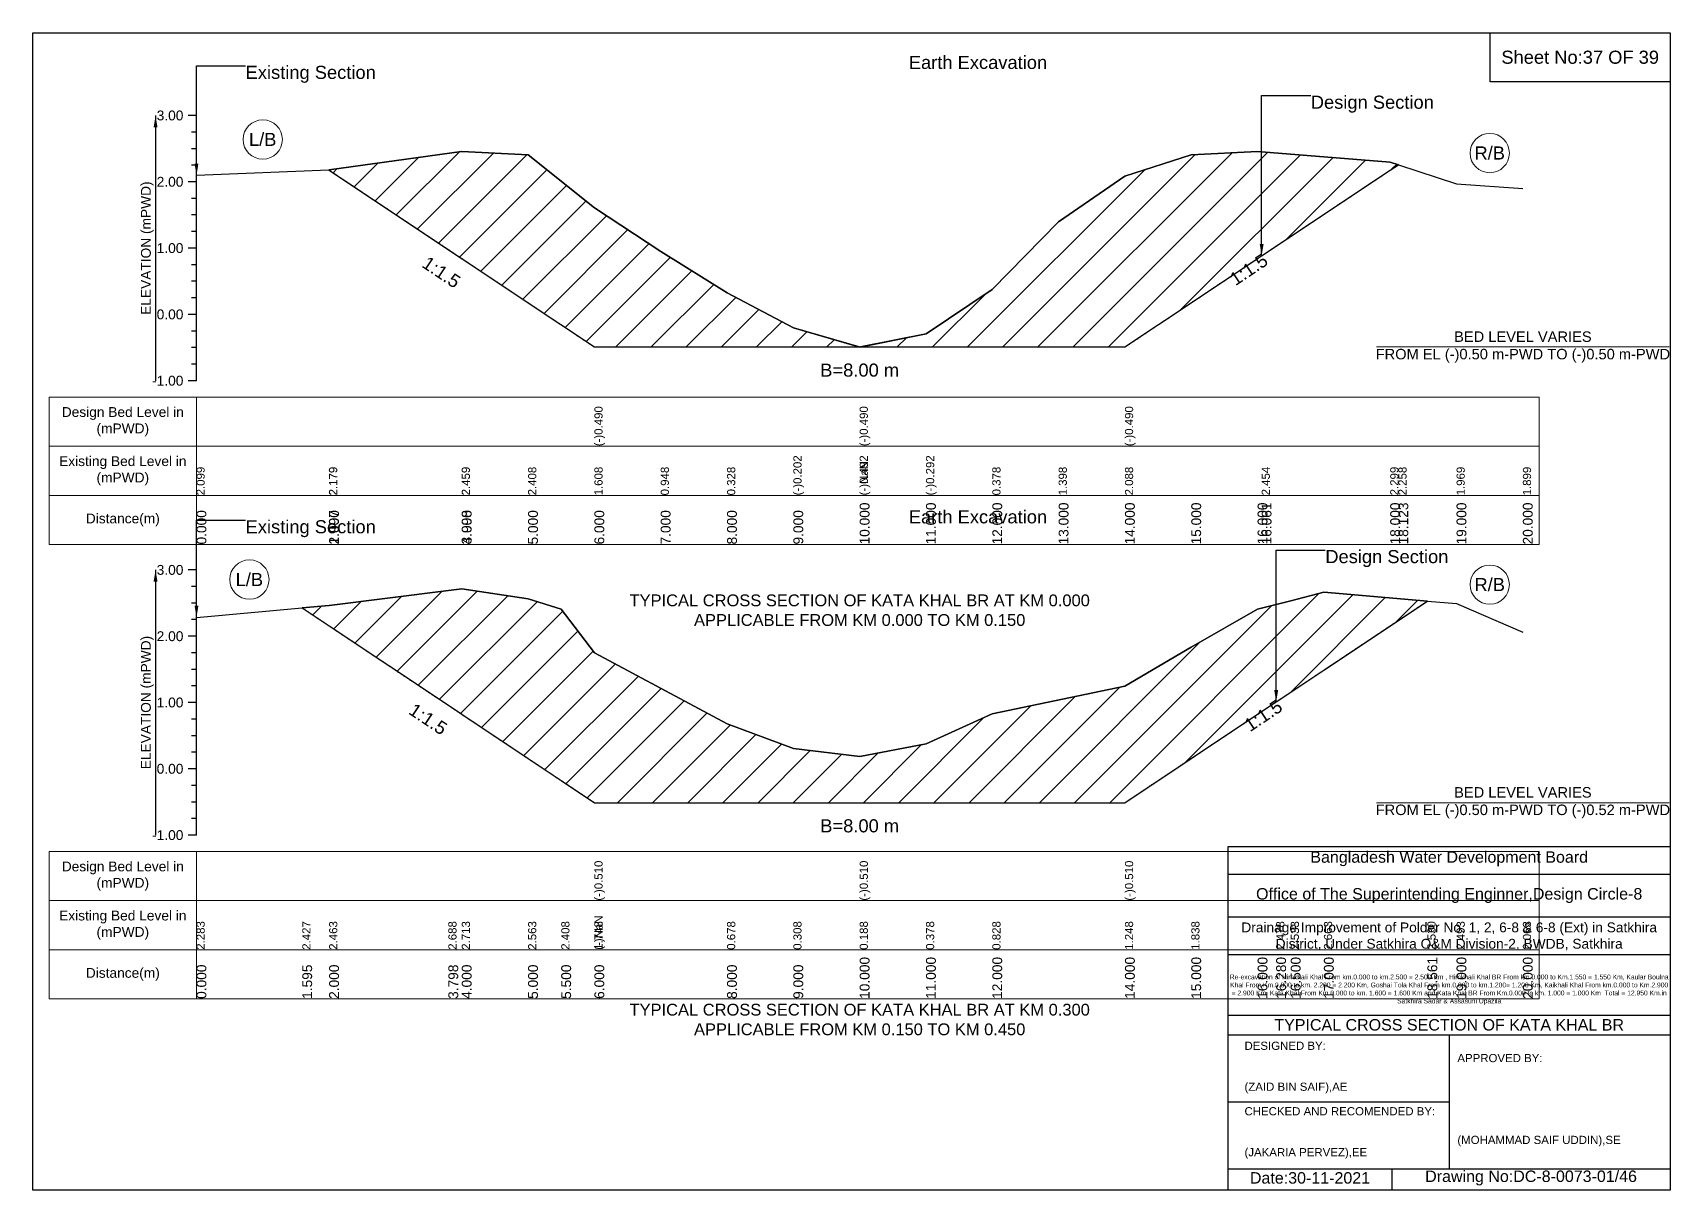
# Model space of a CAD drawing. Header units: inches. Extents: x 93000 to 486000, y -4242 to 0.
# Drawn here: x 460000 to 466000, y -4242 to 0 of the extents above; entities that cross this region are included whole.
import ezdxf

# ---------------------------------------------------------------- set-up
doc = ezdxf.new("R2010")
doc.units = ezdxf.units.IN
doc.header["$LTSCALE"] = 7
doc.header["$MEASUREMENT"] = 0
doc.linetypes.add('DASHED', pattern=[0.75, 0.5, -0.25])
for name, color, linetype, lineweight in [('Cross section Data Border', 7, 'Continuous', 9), ('Cross Section Labels', 7, 'Continuous', 9), ('Design_Bed_Level for Xsection', 7, 'DASHED', 25), ('Existing_Bed_Level for Xsection', 7, 'Continuous', 25), ('Long Section Labels', 7, 'Continuous', 9)]:
    doc.layers.add(name, color=color, linetype=linetype, lineweight=lineweight)
doc.styles.get("Standard").update_dxf_attribs({"font": 'arial.ttf'})
doc.dimstyles.get("Standard").update_dxf_attribs({"dimtxt": 0.18, "dimasz": 0.18, "dimexe": 0.18, "dimexo": 0.0625, "dimgap": 0.09, "dimtad": 0, "dimtih": 1, "dimtoh": 1, "dimdec": 4, "dimzin": 0, "dimdsep": 46, "dimtxsty": 'Standard', "dimcen": 0.09, "dimadec": 0, "dimazin": 0, "dimtfac": 1, "dimtdec": 4, "dimtofl": 0, "dimtmove": 0, "dimatfit": 3, "dimfxl": 1, "dimtolj": 1, "dimtzin": 0, "dimarcsym": 0})

msp = doc.modelspace()

# ---------------------------------------------------------------- hatches: boundary and pattern name
at = {"layer": 'Existing_Bed_Level for Xsection'}
h = msp.add_hatch(dxfattribs=at)
h.set_pattern_fill('ANSI31', color=256, scale=729, style=0)
h.paths.add_polyline_path([(461085.2, -503), (461086, -503.5), (461571.6, -827.2), (461572, -827.5), (461815, -989.5), (462058, -1151.5), (462301, -1151.5), (462544, -1151.5), (462787, -1151.5), (463028.3, -1151.5), (462787, -1081.5), (462544, -952.7), (462301, -802.1), (462058, -641.7), (461815, -447.3), (461572, -434.9), (461571.6, -435), (461086, -502.9)])
h = msp.add_hatch(dxfattribs=at)
h.set_pattern_fill('ANSI31', color=256, scale=729, style=0)
h.paths.add_polyline_path([(463032.4, -1151.5), (463273, -1151.5), (463516, -1151.5), (463759, -1151.5), (464002, -1151.5), (464245, -989.5), (464488, -827.5), (464502.9, -817.6), (464974, -503.5), (465003.8, -483.6), (464974, -473.8), (464502.9, -436.1), (464488, -434.9), (464245, -447.3), (464002, -525.1), (463759, -692.7), (463516, -940.6), (463273, -1103.4)])
h = msp.add_hatch(dxfattribs=at)
h.set_pattern_fill('ANSI31', color=256, scale=729, style=0)
h.paths.add_polyline_path([(460987.6, -2108), (461086, -2173.6), (461522.8, -2464.8), (461572, -2497.6), (461815, -2659.6), (461936.5, -2740.6), (462058, -2821.6), (462544, -2821.6), (462787, -2821.6), (463030, -2821.6), (463273, -2821.6), (463516, -2821.6), (464002, -2821.6), (464245, -2659.6), (464488, -2497.6), (464556.1, -2452.2), (464609.5, -2416.6), (464731, -2335.6), (465110.2, -2082.8), (464731, -2050.6), (464609.5, -2082.2), (464556.1, -2095.5), (464488, -2112.5), (464245, -2251.1), (464002, -2394.4), (463516, -2496.5), (463273, -2605.8), (463030, -2652), (462787, -2622.8), (462544, -2532.9), (462058, -2272.9), (461936.5, -2112.5), (461815, -2074.9), (461572, -2038.4), (461522.8, -2044.6), (461086, -2099.2)])

# ---------------------------------------------------------------- linework, layer by layer
for points in [[(460000, 0), (466000, 0), (466000, -4242), (460000, -4242)], [(465340, 0), (466000, 0), (466000, -180), (465340, -180)]]:
    msp.add_lwpolyline(points, close=True)
for points in [[(464380, -4242), (464380, -2982), (466000, -2982)], [(464380, -3084), (466000, -3084)], [(464380, -3240), (466000, -3240)], [(464380, -3378), (466000, -3378)], [(464380, -3600), (466000, -3600)], [(464380, -3672), (466000, -3672)], [(465190, -3672), (465190, -4164)], [(464380, -3918), (465190, -3918)], [(464380, -4164), (466000, -4164)], [(464980, -4164), (464980, -4242)]]:
    msp.add_lwpolyline(points)
at = {"layer": 'Cross section Data Border'}
for points in [[(460060, -1335.4), (465520, -1335.4), (465520, -1875.4), (460060, -1875.4)], [(460060, -3000.7), (465520, -3000.7), (465520, -3540.7), (460060, -3540.7)]]:
    msp.add_lwpolyline(points, close=True, dxfattribs=at)
for points in [[(460600, -1335.4), (460600, -1875.4)], [(460060, -1515.4), (465520, -1515.4)], [(460060, -1695.4), (465520, -1695.4)], [(460600, -3000.7), (460600, -3540.7)], [(460060, -3180.7), (465520, -3180.7)], [(460060, -3360.7), (465520, -3360.7)]]:
    msp.add_lwpolyline(points, dxfattribs=at)
at = {"layer": 'Cross Section Labels'}
for points in [[(464924.2, -1151.5), (465995.8, -1151.5)], [(464924.2, -2821.6), (465995.8, -2821.6)]]:
    msp.add_lwpolyline(points, dxfattribs=at)
for centre in [(460842.6, -391.2), (465338.5, -441), (460793.8, -2004), (465338.5, -2022.6)]:
    msp.add_circle(centre, 72, dxfattribs=at)
at = {"layer": 'Design_Bed_Level for Xsection'}
for points in [[(461085.2, -503), (461571.6, -827.2), (462058, -1151.5), (463030, -1151.5), (464002, -1151.5), (464502.9, -817.6), (465003.8, -483.6)], [(460987.6, -2108), (461522.8, -2464.8), (462058, -2821.6), (463030, -2821.6), (464002, -2821.6), (464556.1, -2452.2), (465110.2, -2082.8)]]:
    msp.add_lwpolyline(points, dxfattribs=at)
at = {"layer": 'Existing_Bed_Level for Xsection'}
for points in [[(460600, -303.4), (460570, -303.4)], [(460600, -1275.4), (460600, -1032.4), (460600, -789.4), (460600, -546.4), (460600, -303.4)], [(460600, -364.2), (460582, -364.2)], [(460600, -424.9), (460582, -424.9)], [(460600, -522.4), (461085.2, -503), (461086, -502.9), (461571.6, -435), (461572, -434.9), (461815, -447.3), (462058, -641.7), (462058, -641.7), (462301, -802.1), (462544, -952.7), (462787, -1081.5), (463030, -1152), (463030, -1152), (463273, -1103.4), (463516, -940.6), (463759, -692.7), (464002, -525.1), (464002, -525.1), (464245, -447.3), (464488, -434.9), (464502.9, -436.1), (464974, -473.8), (465003.8, -483.6), (465217, -554), (465460, -571)], [(460600, -485.7), (460582, -485.7)], [(460600, -546.4), (460570, -546.4)], [(460600, -607.2), (460582, -607.2)], [(460600, -667.9), (460582, -667.9)], [(460600, -728.7), (460582, -728.7)], [(460600, -789.4), (460570, -789.4)], [(460600, -850.2), (460582, -850.2)], [(460600, -910.9), (460582, -910.9)], [(460600, -971.7), (460582, -971.7)], [(460600, -1032.4), (460570, -1032.4)], [(460600, -1093.2), (460582, -1093.2)], [(460600, -1153.9), (460582, -1153.9)], [(460600, -1214.7), (460582, -1214.7)], [(460600, -1275.4), (460570, -1275.4)], [(460600, -1968.7), (460570, -1968.7)], [(460600, -2940.7), (460600, -2697.7), (460600, -2454.7), (460600, -2211.7), (460600, -1968.7)], [(460600, -2029.4), (460582, -2029.4)], [(460600, -2142.9), (460987.6, -2108), (461086, -2099.2), (461522.8, -2044.6), (461572, -2038.4), (461815, -2074.9), (461936.5, -2112.5), (462058, -2272.9), (462058, -2272.9), (462544, -2532.9), (462787, -2622.8), (463030, -2652), (463030, -2652), (463273, -2605.8), (463516, -2496.5), (464002, -2394.4), (464002, -2394.4), (464245, -2251.1), (464488, -2112.5), (464556.1, -2095.5), (464609.5, -2082.2), (464731, -2050.6), (465110.2, -2082.8), (465217, -2091.9), (465460, -2196.4)], [(460600, -2090.2), (460582, -2090.2)], [(460600, -2150.9), (460582, -2150.9)], [(460600, -2211.7), (460570, -2211.7)], [(460600, -2272.4), (460582, -2272.4)], [(460600, -2333.2), (460582, -2333.2)], [(460600, -2393.9), (460582, -2393.9)], [(460600, -2454.7), (460570, -2454.7)], [(460600, -2515.4), (460582, -2515.4)], [(460600, -2576.2), (460582, -2576.2)], [(460600, -2636.9), (460582, -2636.9)], [(460600, -2697.7), (460570, -2697.7)], [(460600, -2758.4), (460582, -2758.4)], [(460600, -2819.2), (460582, -2819.2)], [(460600, -2879.9), (460582, -2879.9)], [(460600, -2940.7), (460570, -2940.7)]]:
    msp.add_lwpolyline(points, dxfattribs=at)
for points in [[(461085.2, -503), (461085.2, -503), (461086, -503.5), (461571.6, -827.2), (461572, -827.5), (461815, -989.5), (462058, -1151.5), (462058, -1151.5), (462301, -1151.5), (462544, -1151.5), (462787, -1151.5), (463028.3, -1151.5), (462787, -1081.5), (462544, -952.7), (462301, -802.1), (462058, -641.7), (462058, -641.7), (461815, -447.3), (461572, -434.9), (461571.6, -435), (461086, -502.9), (461085.2, -503)], [(463032.4, -1151.5), (463273, -1151.5), (463516, -1151.5), (463759, -1151.5), (464002, -1151.5), (464002, -1151.5), (464245, -989.5), (464488, -827.5), (464502.9, -817.6), (464974, -503.5), (465003.8, -483.6), (464974, -473.8), (464502.9, -436.1), (464488, -434.9), (464245, -447.3), (464002, -525.1), (464002, -525.1), (463759, -692.7), (463516, -940.6), (463273, -1103.4)], [(460987.6, -2108), (461086, -2173.6), (461522.8, -2464.8), (461572, -2497.6), (461815, -2659.6), (461936.5, -2740.6), (462058, -2821.6), (462058, -2821.6), (462544, -2821.6), (462787, -2821.6), (463030, -2821.6), (463030, -2821.6), (463273, -2821.6), (463516, -2821.6), (464002, -2821.6), (464002, -2821.6), (464245, -2659.6), (464488, -2497.6), (464556.1, -2452.2), (464609.5, -2416.6), (464731, -2335.6), (465110.2, -2082.8), (464731, -2050.6), (464609.5, -2082.2), (464556.1, -2095.5), (464488, -2112.5), (464245, -2251.1), (464002, -2394.4), (464002, -2394.4), (463516, -2496.5), (463273, -2605.8), (463030, -2652), (463030, -2652), (462787, -2622.8), (462544, -2532.9), (462058, -2272.9), (462058, -2272.9), (461936.5, -2112.5), (461815, -2074.9), (461572, -2038.4), (461522.8, -2044.6), (461086, -2099.2)]]:
    msp.add_lwpolyline(points, close=True, dxfattribs=at)

# ---------------------------------------------------------------- texts
at = {"attachment_point": 5}
for s, insert, char_height in [('Sheet No:37 OF 39', (465670, -90), 48), ('Bangladesh Water Development Board', (465190, -3027), 42), ('Office of The Superintending Enginner,Design Circle-8', (465190, -3162), 42)]:
    msp.add_mtext(s, dxfattribs=dict(at, insert=insert, char_height=char_height))
for s, insert, char_height, width, attachment_point in [('Drainage Improvement of Polder No. 1, 2, 6-8 & 6-8 (Ext) in Satkhira District, Under Satkhira O&M Division-2, BWDB, Satkhira', (465190, -3312), 36, 1680, 5), ('Re-excavation of Himkhali Khal From km.0.000 to km.2.500 = 2.500 Km , Himkhali Khal BR From km.0.000 to Km.1.550 = 1.550 Km, Kaular Boulna Khal From Km.0.000 to km. 2.200 = 2.200 Km, Goshai Tola Khal From km.0.000 to km.1.200= 1.200 Km, Kaikhali Khal From km.0.000 to Km.2.900 = 2.900 Km, Kata Khal From Km.0.000 to km. 1.600 = 1.600 Km and Kata Khal BR From Km.0.000 to km. 1.000 = 1.000 Km  Total = 12.950 Km.in Satkhira Sadar & Assasuni Upazila', (465190, -3507), 17.611, 1620, 5), ('TYPICAL CROSS SECTION OF KATA KHAL BR', (465190, -3636), 42, 1680, 5), ('DESIGNED BY:^J^J^J(ZAID BIN SAIF),AE', (464440, -3792), 30, 840, 4), ('APPROVED BY:^J^J^J^J^J^J(MOHAMMAD SAIF UDDIN),SE', (465220, -3912), 30, 840, 4), ('CHECKED AND RECOMENDED BY:^J^J^J(JAKARIA PERVEZ),EE', (464440, -4032), 30, 840, 4), ('Date:30-11-2021', (464680, -4197), 42, 840, 5), ('Drawing No:DC-8-0073-01/46', (465490, -4197), 42, 1320, 5)]:
    msp.add_mtext(s, dxfattribs=dict(insert=insert, char_height=char_height, width=width, attachment_point=attachment_point))
at = {"layer": 'Cross section Data Border', "char_height": 36, "width": 480, "attachment_point": 5}
for s, insert in [('Design Bed Level in (mPWD)', (460330, -1425.4)), ('Existing Bed Level in (mPWD)', (460330, -1605.4)), ('Distance(m)', (460330, -1785.4)), ('Design Bed Level in (mPWD)', (460330, -3090.7)), ('Existing Bed Level in (mPWD)', (460330, -3270.7)), ('Distance(m)', (460330, -3450.7))]:
    msp.add_mtext(s, dxfattribs=dict(at, insert=insert))
at = {"layer": 'Cross Section Labels'}
for s, insert, char_height, attachment_point in [('Existing Section', (460780, -121.2), 48, 1), ('Earth Excavation', (463210, -84.7), 48, 1), ('Design Section', (464682.9, -230.5), 48, 1), ('L/B', (460842.6, -391.2), 48, 5), ('R/B', (465338.5, -441), 48, 5), ('BED LEVEL VARIES ^JFROM EL (-)0.50 m-PWD TO (-)0.50 m-PWD', (465460, -1151.5), 38.4, 5), ('B=8.00 m', (463030, -1212.3), 48, 2), ('Existing Section', (460780, -1786.4), 48, 1), ('Earth Excavation', (463210, -1750), 48, 1), ('Design Section', (464736.1, -1895.8), 48, 1), ('L/B', (460793.8, -2004), 48, 5), ('R/B', (465338.5, -2022.6), 48, 5), ('TYPICAL CROSS SECTION OF KATA KHAL BR AT KM 0.000^JAPPLICABLE FROM KM 0.000 TO KM 0.150', (463030, -2116.5), 43.2, 5), ('BED LEVEL VARIES ^JFROM EL (-)0.50 m-PWD TO (-)0.52 m-PWD', (465460, -2821.6), 38.4, 5), ('B=8.00 m', (463030, -2882.4), 48, 2), ('TYPICAL CROSS SECTION OF KATA KHAL BR AT KM 0.300^JAPPLICABLE FROM KM 0.150 TO KM 0.450', (463030, -3616.5), 43.2, 5)]:
    msp.add_mtext(s, dxfattribs=dict(at, insert=insert, char_height=char_height, attachment_point=attachment_point))
at = {"layer": 'Cross Section Labels', "char_height": 48, "attachment_point": 2}
for insert, rotation in [((461510.8, -857.6), 326.30993), ((464442.2, -847.9), 33.69007), ((464495.4, -2482.6), 33.69007), ((461462.1, -2495.2), 326.30993)]:
    msp.add_mtext('1:1.5', dxfattribs=dict(at, insert=insert, rotation=rotation))
at = {"layer": 'Existing_Bed_Level for Xsection', "char_height": 36, "attachment_point": 6}
for s, insert in [('3.00', (460552, -303.4)), ('2.00', (460552, -546.4)), ('1.00', (460552, -789.4)), ('0.00', (460552, -1032.4)), ('-1.00', (460552, -1275.4)), ('3.00', (460552, -1968.7)), ('2.00', (460552, -2211.7)), ('1.00', (460552, -2454.7)), ('0.00', (460552, -2697.7)), ('-1.00', (460552, -2940.7))]:
    msp.add_mtext(s, dxfattribs=dict(at, insert=insert))
at = {"layer": 'Existing_Bed_Level for Xsection', "char_height": 36, "attachment_point": 5, "rotation": 90}
for insert in [(460420, -789.4), (460420, -2454.7)]:
    msp.add_mtext('ELEVATION (mPWD)', dxfattribs=dict(at, insert=insert))
at = {"layer": 'Long Section Labels', "attachment_point": 1, "rotation": 90}
for s, insert, char_height in [('(-)0.490', (462058, -1515.4), 30), ('(-)0.490', (463030, -1515.4), 30), ('(-)0.490', (464002, -1515.4), 30), ('(-)0.202', (462787, -1695.4), 30), ('(-)0.492', (463030, -1695.4), 30), ('(-)0.492', (463030, -1695.4), 30), ('(-)0.292', (463273, -1695.4), 30), ('2.099', (460600, -1695.4), 30), ('2.179', (461085.2, -1695.4), 30), ('2.179', (461086, -1695.4), 30), ('2.459', (461571.6, -1695.4), 30), ('2.459', (461572, -1695.4), 30), ('2.459', (461572, -1695.4), 30), ('2.408', (461815, -1695.4), 30), ('2.408', (461815, -1695.4), 30), ('1.608', (462058, -1695.4), 30), ('1.608', (462058, -1695.4), 30), ('1.608', (462058, -1695.4), 30), ('0.948', (462301, -1695.4), 30), ('0.328', (462544, -1695.4), 30), ('(-)NaN', (463030, -1695.4), 30), ('0.378', (463516, -1695.4), 30), ('1.398', (463759, -1695.4), 30), ('2.088', (464002, -1695.4), 30), ('2.088', (464002, -1695.4), 30), ('2.088', (464002, -1695.4), 30), ('2.454', (464502.9, -1695.4), 30), ('2.299', (464974, -1695.4), 30), ('2.258', (465003.8, -1695.4), 30), ('1.969', (465217, -1695.4), 30), ('1.899', (465460, -1695.4), 30), ('10.000', (463030, -1875.4), 36), ('10.000', (463030, -1875.4), 36), ('10.000', (463030, -1875.4), 36), ('11.000', (463273, -1875.4), 36), ('12.000', (463516, -1875.4), 36), ('13.000', (463759, -1875.4), 36), ('14.000', (464002, -1875.4), 36), ('14.000', (464002, -1875.4), 36), ('14.000', (464002, -1875.4), 36), ('15.000', (464245, -1875.4), 36), ('16.000', (464488, -1875.4), 36), ('16.061', (464502.9, -1875.4), 36), ('18.000', (464974, -1875.4), 36), ('18.123', (465003.8, -1875.4), 36), ('19.000', (465217, -1875.4), 36), ('20.000', (465460, -1875.4), 36), ('0.000', (460600, -1875.4), 36), ('1.997', (461085.2, -1875.4), 36), ('2.000', (461086, -1875.4), 36), ('3.998', (461571.6, -1875.4), 36), ('4.000', (461572, -1875.4), 36), ('5.000', (461815, -1875.4), 36), ('6.000', (462058, -1875.4), 36), ('6.000', (462058, -1875.4), 36), ('6.000', (462058, -1875.4), 36), ('7.000', (462301, -1875.4), 36), ('8.000', (462544, -1875.4), 36), ('9.000', (462787, -1875.4), 36), ('(-)0.510', (462058, -3180.7), 30), ('(-)0.510', (463030, -3180.7), 30), ('(-)0.510', (464002, -3180.7), 30), ('(-)NaN', (462058, -3360.7), 30), ('(-)NaN', (462058, -3360.7), 30), ('(-)NaN', (462058, -3360.7), 30), ('2.283', (460600, -3360.7), 30), ('2.427', (460987.6, -3360.7), 30), ('2.463', (461086, -3360.7), 30), ('2.688', (461522.8, -3360.7), 30), ('2.713', (461572, -3360.7), 30), ('2.563', (461815, -3360.7), 30), ('2.408', (461936.5, -3360.7), 30), ('2.408', (461936.5, -3360.7), 30), ('1.748', (462058, -3360.7), 30), ('1.748', (462058, -3360.7), 30), ('0.678', (462544, -3360.7), 30), ('0.308', (462787, -3360.7), 30), ('0.188', (463030, -3360.7), 30), ('0.188', (463030, -3360.7), 30), ('0.378', (463273, -3360.7), 30), ('0.828', (463516, -3360.7), 30), ('1.248', (464002, -3360.7), 30), ('1.248', (464002, -3360.7), 30), ('1.838', (464245, -3360.7), 30), ('2.478', (464556.1, -3360.7), 30), ('2.533', (464609.5, -3360.7), 30), ('2.663', (464731, -3360.7), 30), ('2.530', (465110.2, -3360.7), 30), ('2.493', (465217, -3360.7), 30), ('2.063', (465460, -3360.7), 30), ('0.000', (460600, -3540.7), 36), ('1.595', (460987.6, -3540.7), 36), ('2.000', (461086, -3540.7), 36), ('3.798', (461522.8, -3540.7), 36), ('4.000', (461572, -3540.7), 36), ('5.000', (461815, -3540.7), 36), ('5.500', (461936.5, -3540.7), 36), ('6.000', (462058, -3540.7), 36), ('6.000', (462058, -3540.7), 36), ('6.000', (462058, -3540.7), 36), ('8.000', (462544, -3540.7), 36), ('9.000', (462787, -3540.7), 36), ('10.000', (463030, -3540.7), 36), ('10.000', (463030, -3540.7), 36), ('10.000', (463030, -3540.7), 36), ('11.000', (463273, -3540.7), 36), ('12.000', (463516, -3540.7), 36), ('14.000', (464002, -3540.7), 36), ('14.000', (464002, -3540.7), 36), ('14.000', (464002, -3540.7), 36), ('15.000', (464245, -3540.7), 36), ('16.000', (464488, -3540.7), 36), ('16.280', (464556.1, -3540.7), 36), ('16.500', (464609.5, -3540.7), 36), ('17.000', (464731, -3540.7), 36), ('18.561', (465110.2, -3540.7), 36), ('19.000', (465217, -3540.7), 36), ('20.000', (465460, -3540.7), 36)]:
    msp.add_mtext(s, dxfattribs=dict(at, insert=insert, char_height=char_height))

# ---------------------------------------------------------------- leaders
at = {"layer": 'Cross Section Labels', "annotation_type": 0, "has_hookline": 1, "hookline_direction": 0}
for points, text_width in [([(460600, -522.4), (460600, -121.2), (460779.9, -121.2)], 467.2), ([(464502.9, -817.6), (464502.9, -230.5), (464682.8, -230.5)], 441.2), ([(460600, -2142.9), (460600, -1786.4), (460779.9, -1786.4)], 467.2), ([(464556.1, -2452.2), (464556.1, -1895.8), (464736, -1895.8)], 441.2)]:
    msp.add_leader(points, dimstyle='Standard', override={"dimasz": 43.2}, dxfattribs=dict(at, text_width=text_width))
at = {"layer": 'Existing_Bed_Level for Xsection'}
for points in [[(460450, -303.4), (460450, -1275.4)], [(460450, -1968.7), (460450, -2940.7)]]:
    msp.add_leader(points, dimstyle='Standard', override={"dimasz": 43.2}, dxfattribs=at)

doc.saveas('drawing.dxf')
